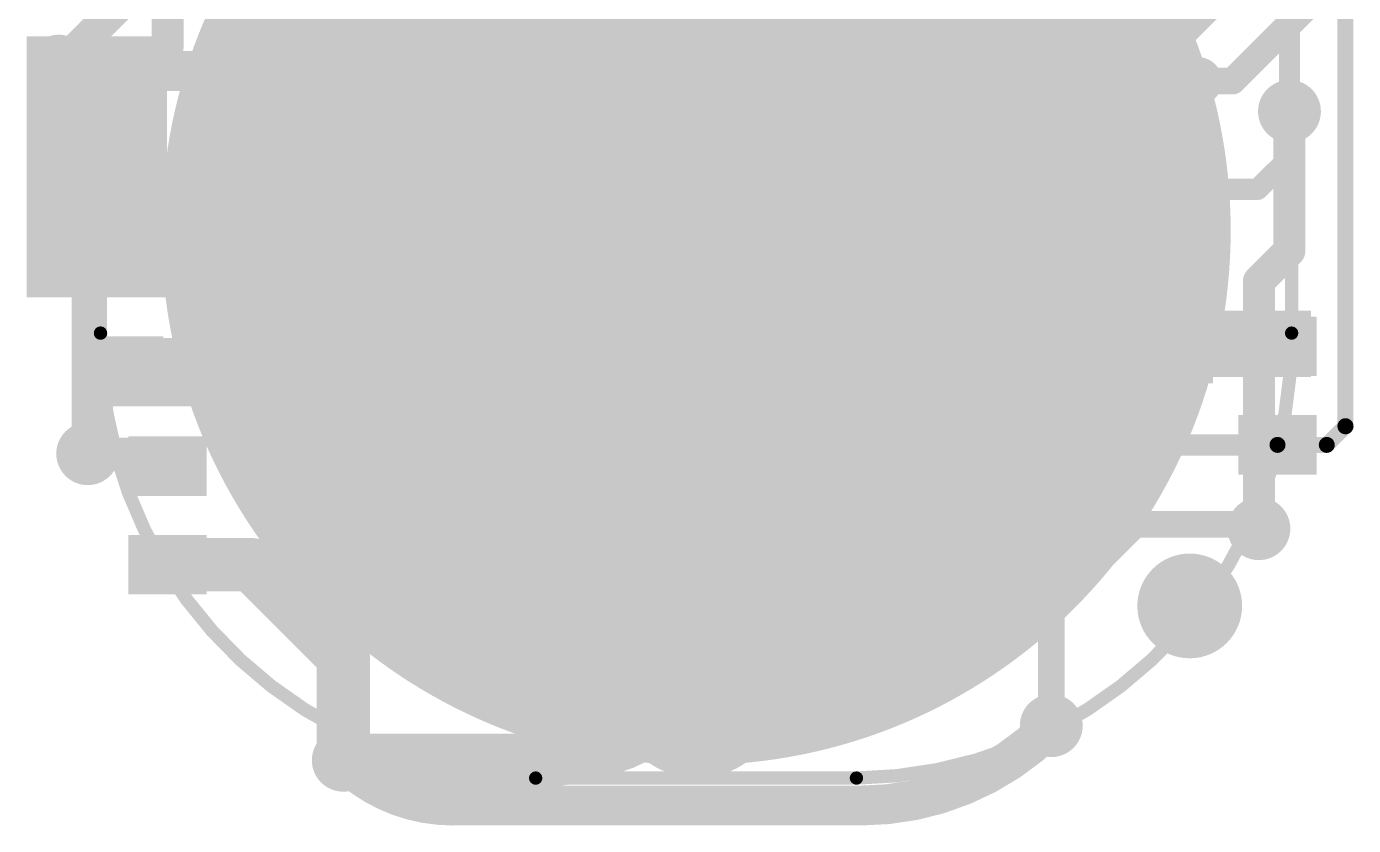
# Model space of a CAD drawing. Header units: millimetres. Extents: x -11.1 to 1.7, y -2.1 to 29.2.
# Drawn here: x -11.1 to 1.56, y -2.1 to 5.53 of the extents above; entities that cross this region are included whole.
import ezdxf

# ---------------------------------------------------------------- set-up
doc = ezdxf.new("R2010")
doc.units = ezdxf.units.MM
for name, color, linetype in [('BottomLayer', 5, 'Continuous'), ('BottomPaste', 16, 'Continuous'), ('BottomSolder', 6, 'Continuous'), ('PadHoleLayer', 156, 'Continuous'), ('TopLayer', 1, 'Continuous'), ('TopOverlay', 2, 'Continuous'), ('TopPaste', 8, 'Continuous'), ('TopSolder', 216, 'Continuous'), ('ViaHoleLayer', 16, 'Continuous')]:
    doc.layers.add(name, color=color, linetype=linetype)

# ---------------------------------------------------------------- blocks, each defined once
blk = doc.blocks.new('2_2_P___B_1')
at = {"layer": 'BottomLayer'}
h = blk.add_hatch(color=5, dxfattribs=at)
edge = h.paths.add_edge_path()
edge.add_arc((0, 2.007), 0.75, 0, 360)
h = blk.add_hatch(color=5, dxfattribs=at)
edge = h.paths.add_edge_path()
edge.add_arc((-1.5, 0), 0.75, 0, 360)
h = blk.add_hatch(color=5, dxfattribs=at)
edge = h.paths.add_edge_path()
edge.add_arc((1.5, 0), 0.75, 0, 360)
h = blk.add_hatch(color=5, dxfattribs=at)
edge = h.paths.add_edge_path()
edge.add_arc((0, -2), 0.75, 0, 360)
at = {"layer": 'BottomPaste'}
h = blk.add_hatch(color=16, dxfattribs=at)
edge = h.paths.add_edge_path()
edge.add_arc((0, 2.007), 0.75, 0, 360)
h = blk.add_hatch(color=16, dxfattribs=at)
edge = h.paths.add_edge_path()
edge.add_arc((-1.5, 0), 0.75, 0, 360)
h = blk.add_hatch(color=16, dxfattribs=at)
edge = h.paths.add_edge_path()
edge.add_arc((1.5, 0), 0.75, 0, 360)
h = blk.add_hatch(color=16, dxfattribs=at)
edge = h.paths.add_edge_path()
edge.add_arc((0, -2), 0.75, 0, 360)
at = {"layer": 'BottomSolder'}
h = blk.add_hatch(color=6, dxfattribs=at)
edge = h.paths.add_edge_path()
edge.add_arc((0, 2.007), 0.805, 0, 360)
h = blk.add_hatch(color=6, dxfattribs=at)
edge = h.paths.add_edge_path()
edge.add_arc((-1.5, 0), 0.805, 0, 360)
h = blk.add_hatch(color=6, dxfattribs=at)
edge = h.paths.add_edge_path()
edge.add_arc((1.5, 0), 0.805, 0, 360)
h = blk.add_hatch(color=6, dxfattribs=at)
edge = h.paths.add_edge_path()
edge.add_arc((0, -2), 0.805, 0, 360)
blk = doc.blocks.new('S______B______0402_B_9')
at = {"layer": 'BottomLayer'}
for points in [[(-0.241, 0.318), (-0.241, -0.318), (-0.699, -0.318), (-0.699, 0.318)], [(0.699, 0.318), (0.699, -0.318), (0.241, -0.318), (0.241, 0.318)]]:
    blk.add_hatch(color=5, dxfattribs=at).paths.add_polyline_path(points)
at = {"layer": 'BottomPaste'}
for points in [[(-0.241, 0.318), (-0.241, -0.318), (-0.699, -0.318), (-0.699, 0.318)], [(0.699, 0.318), (0.699, -0.318), (0.241, -0.318), (0.241, 0.318)]]:
    blk.add_hatch(color=16, dxfattribs=at).paths.add_polyline_path(points)
at = {"layer": 'BottomSolder'}
for points in [[(-0.186, 0.373), (-0.186, -0.373), (-0.754, -0.373), (-0.754, 0.373)], [(0.754, 0.373), (0.754, -0.373), (0.186, -0.373), (0.186, 0.373)]]:
    blk.add_hatch(color=6, dxfattribs=at).paths.add_polyline_path(points)
blk = doc.blocks.new('S______B______0402_B_18')
at = {"layer": 'BottomLayer'}
for points in [[(-0.241, 0.318), (-0.241, -0.318), (-0.699, -0.318), (-0.699, 0.318)], [(0.699, 0.318), (0.699, -0.318), (0.241, -0.318), (0.241, 0.318)]]:
    blk.add_hatch(color=5, dxfattribs=at).paths.add_polyline_path(points)
at = {"layer": 'BottomPaste'}
for points in [[(-0.241, 0.318), (-0.241, -0.318), (-0.699, -0.318), (-0.699, 0.318)], [(0.699, 0.318), (0.699, -0.318), (0.241, -0.318), (0.241, 0.318)]]:
    blk.add_hatch(color=16, dxfattribs=at).paths.add_polyline_path(points)
at = {"layer": 'BottomSolder'}
for points in [[(-0.186, 0.373), (-0.186, -0.373), (-0.754, -0.373), (-0.754, 0.373)], [(0.754, 0.373), (0.754, -0.373), (0.186, -0.373), (0.186, 0.373)]]:
    blk.add_hatch(color=6, dxfattribs=at).paths.add_polyline_path(points)
blk = doc.blocks.new('S______B______0402_B_19')
at = {"layer": 'BottomLayer'}
for points in [[(-0.241, 0.318), (-0.241, -0.318), (-0.699, -0.318), (-0.699, 0.318)], [(0.699, 0.318), (0.699, -0.318), (0.241, -0.318), (0.241, 0.318)]]:
    blk.add_hatch(color=5, dxfattribs=at).paths.add_polyline_path(points)
at = {"layer": 'BottomPaste'}
for points in [[(-0.241, 0.318), (-0.241, -0.318), (-0.699, -0.318), (-0.699, 0.318)], [(0.699, 0.318), (0.699, -0.318), (0.241, -0.318), (0.241, 0.318)]]:
    blk.add_hatch(color=16, dxfattribs=at).paths.add_polyline_path(points)
at = {"layer": 'BottomSolder'}
for points in [[(-0.186, 0.373), (-0.186, -0.373), (-0.754, -0.373), (-0.754, 0.373)], [(0.754, 0.373), (0.754, -0.373), (0.186, -0.373), (0.186, 0.373)]]:
    blk.add_hatch(color=6, dxfattribs=at).paths.add_polyline_path(points)
blk = doc.blocks.new('RES_0402_B_20')
at = {"layer": 'BottomLayer'}
for points in [[(-0.241, 0.318), (-0.241, -0.318), (-0.699, -0.318), (-0.699, 0.318)], [(0.699, 0.318), (0.699, -0.318), (0.241, -0.318), (0.241, 0.318)]]:
    blk.add_hatch(color=5, dxfattribs=at).paths.add_polyline_path(points)
at = {"layer": 'BottomPaste'}
for points in [[(-0.241, 0.318), (-0.241, -0.318), (-0.699, -0.318), (-0.699, 0.318)], [(0.699, 0.318), (0.699, -0.318), (0.241, -0.318), (0.241, 0.318)]]:
    blk.add_hatch(color=16, dxfattribs=at).paths.add_polyline_path(points)
at = {"layer": 'BottomSolder'}
for points in [[(-0.186, 0.373), (-0.186, -0.373), (-0.754, -0.373), (-0.754, 0.373)], [(0.754, 0.373), (0.754, -0.373), (0.186, -0.373), (0.186, 0.373)]]:
    blk.add_hatch(color=6, dxfattribs=at).paths.add_polyline_path(points)
blk = doc.blocks.new('LED_0603_B_22')
at = {"layer": 'BottomLayer'}
for points in [[(-1, 0.5), (-0.5, 0.5), (-0.5, -0.5), (-1, -0.5)], [(0.5, 0.5), (1, 0.5), (1, -0.5), (0.5, -0.5)]]:
    blk.add_hatch(color=5, dxfattribs=at).paths.add_polyline_path(points)
at = {"layer": 'BottomPaste'}
for points in [[(-1, 0.5), (-0.5, 0.5), (-0.5, -0.5), (-1, -0.5)], [(0.5, 0.5), (1, 0.5), (1, -0.5), (0.5, -0.5)]]:
    blk.add_hatch(color=16, dxfattribs=at).paths.add_polyline_path(points)
at = {"layer": 'BottomSolder'}
for points in [[(-1.102, 0.602), (-0.398, 0.602), (-0.398, -0.602), (-1.102, -0.602)], [(0.398, 0.602), (1.102, 0.602), (1.102, -0.602), (0.398, -0.602)]]:
    blk.add_hatch(color=6, dxfattribs=at).paths.add_polyline_path(points)
blk = doc.blocks.new('SEMG_SENSOR_38')
at = {"layer": 'TopLayer'}
h = blk.add_hatch(color=1, dxfattribs=at)
edge = h.paths.add_edge_path()
edge.add_arc((0, -9.987), 5, 0, 360)
at = {"layer": 'TopPaste'}
h = blk.add_hatch(color=8, dxfattribs=at)
edge = h.paths.add_edge_path()
edge.add_arc((0, -9.987), 5, 0, 360)
at = {"layer": 'TopSolder'}
h = blk.add_hatch(color=216, dxfattribs=at)
edge = h.paths.add_edge_path()
edge.add_arc((0, -9.987), 5.102, 0, 360)
at = {"layer": 'TopOverlay', "const_width": 0.127}
for points in [[(-5.683, -10.966), (-5.683, 10.966)], [(5.683, -10.966), (5.683, 10.966)], [(-1.531, -15.213), (1.531, -15.213)]]:
    blk.add_lwpolyline(points, dxfattribs=at)
at = {"layer": 'TopOverlay', "const_width": 0.0635}
for points in [[(-5.715, -10.966, 1), (-5.651, -10.966, 1)], [(-5.715, -10.966, 1), (-5.651, -10.966, 1)], [(5.652, -10.966, 1), (5.715, -10.966, 1)], [(5.652, -10.966, 1), (5.715, -10.966, 1)], [(-1.562, -15.213, 1), (-1.499, -15.213, 1)], [(-1.562, -15.213, 1), (-1.499, -15.213, 1)], [(1.499, -15.213, 1), (1.562, -15.213, 1)], [(1.499, -15.213, 1), (1.562, -15.213, 1)]]:
    blk.add_lwpolyline(points, format="xyb", close=True, dxfattribs=at)
at = {"layer": 'TopOverlay', "const_width": 0.127}
for points in [[(-1.531, -15.213, -0.414214), (-5.683, -10.966)], [(5.683, -10.966, -0.414214), (1.531, -15.213)]]:
    blk.add_lwpolyline(points, format="xyb", dxfattribs=at)

msp = doc.modelspace()

# ---------------------------------------------------------------- hatches: boundary and pattern name
at = {"layer": 'BottomLayer'}
h = msp.add_hatch(color=5, dxfattribs=at)
edge = h.paths.add_edge_path()
edge.add_arc((-10.791, 5.152), 0.3, 0, 360)
for points in [[(-11.1, 2.946), (-9.759, 2.946), (-9.759, 5.436), (-11.1, 5.436)], [(-0.881, 2.184), (1.156, 2.184), (1.156, 2.819), (-0.881, 2.819)], [(-10.598, 1.905), (-8.611, 1.905), (-8.611, 2.556), (-10.598, 2.556)]]:
    msp.add_hatch(color=5, dxfattribs=at).paths.add_polyline_path(points)
h = msp.add_hatch(color=5, dxfattribs=at)
edge = h.paths.add_edge_path()
edge.add_arc((0.952, 4.72), 0.3, 0, 360)
h = msp.add_hatch(color=5, dxfattribs=at)
edge = h.paths.add_edge_path()
edge.add_arc((-10.516, 1.453), 0.3, 0, 360)
h = msp.add_hatch(color=5, dxfattribs=at)
edge = h.paths.add_edge_path()
edge.add_arc((0.66, 0.737), 0.3, 0, 360)
h = msp.add_hatch(color=5, dxfattribs=at)
edge = h.paths.add_edge_path()
edge.add_arc((-1.321, -1.143), 0.3, 0, 360)
h = msp.add_hatch(color=5, dxfattribs=at)
edge = h.paths.add_edge_path()
edge.add_arc((-8.077, -1.473), 0.3, 0, 360)
at = {"layer": 'BottomSolder'}
h = msp.add_hatch(color=6, dxfattribs=at)
edge = h.paths.add_edge_path()
edge.add_arc((0, 0), 0.102, 0, 360)
at = {"layer": 'PadHoleLayer'}
h = msp.add_hatch(color=156, dxfattribs=at)
edge = h.paths.add_edge_path()
edge.add_arc((0, 0), 0.5, 0, 360)
at = {"layer": 'TopLayer'}
h = msp.add_hatch(color=1, dxfattribs=at)
edge = h.paths.add_edge_path()
edge.add_arc((-10.791, 5.152), 0.3, 0, 360)
h = msp.add_hatch(color=1, dxfattribs=at)
edge = h.paths.add_edge_path()
edge.add_arc((0.952, 4.72), 0.3, 0, 360)
h = msp.add_hatch(color=1, dxfattribs=at)
edge = h.paths.add_edge_path()
edge.add_arc((-10.516, 1.453), 0.3, 0, 360)
h = msp.add_hatch(color=1, dxfattribs=at)
edge = h.paths.add_edge_path()
edge.add_arc((0.66, 0.737), 0.3, 0, 360)
h = msp.add_hatch(color=1, dxfattribs=at)
edge = h.paths.add_edge_path()
edge.add_arc((-1.321, -1.143), 0.3, 0, 360)
h = msp.add_hatch(color=1, dxfattribs=at)
edge = h.paths.add_edge_path()
edge.add_arc((-8.077, -1.473), 0.3, 0, 360)
at = {"layer": 'TopSolder'}
h = msp.add_hatch(color=216, dxfattribs=at)
edge = h.paths.add_edge_path()
edge.add_arc((0, 0), 0.102, 0, 360)
at = {"layer": 'ViaHoleLayer'}
h = msp.add_hatch(color=16, dxfattribs=at)
edge = h.paths.add_edge_path()
edge.add_arc((-10.791, 5.152), 0.15, 0, 360)
h = msp.add_hatch(color=16, dxfattribs=at)
edge = h.paths.add_edge_path()
edge.add_arc((0.952, 4.72), 0.15, 0, 360)
h = msp.add_hatch(color=16, dxfattribs=at)
edge = h.paths.add_edge_path()
edge.add_arc((-10.516, 1.453), 0.15, 0, 360)
h = msp.add_hatch(color=16, dxfattribs=at)
edge = h.paths.add_edge_path()
edge.add_arc((0.66, 0.737), 0.15, 0, 360)
h = msp.add_hatch(color=16, dxfattribs=at)
edge = h.paths.add_edge_path()
edge.add_arc((-1.321, -1.143), 0.15, 0, 360)
h = msp.add_hatch(color=16, dxfattribs=at)
edge = h.paths.add_edge_path()
edge.add_arc((-8.077, -1.473), 0.15, 0, 360)

# ---------------------------------------------------------------- linework, layer by layer
at = {"layer": 'BottomLayer'}
for points, const_width in [([(1.486, 1.715), (1.486, 24.395)], 0.152), ([(0.952, 4.72), (0.952, 6.138)], 0.203), ([(-4.712, 5.779), (-3.199, 4.266)], 0.381), ([(-1.575, 3.913), (0.386, 5.874)], 0.203), ([(-10.791, 5.152), (-10.744, 5.105)], 0.381), ([(-10.744, 5.105), (-10.49, 4.851)], 0.381), ([(-10.43, 4.851), (-10.176, 5.105)], 0.381), ([(-10.176, 5.105), (-5.41, 5.105)], 0.381), ([(-5.41, 5.105), (-4.699, 4.394)], 0.381), ([(-10.43, 4.191), (-10.43, 4.851)], 0.381), ([(0.952, 4.279), (0.952, 4.72)], 0.203), ([(-4.699, 3.168), (-4.699, 4.394)], 0.381), ([(-3.199, 1.162), (-3.199, 4.266)], 0.381), ([(0.648, 3.976), (0.952, 4.279)], 0.203), ([(-0.381, 3.976), (0.648, 3.976)], 0.203), ([(-10.318, 3.674), (-10.166, 3.521)], 0.508), ([(-1.575, 1.245), (-1.575, 3.913)], 0.203), ([(-9.093, 3.239), (-6.795, 3.239)], 0.203), ([(-6.795, 3.239), (-6.199, 2.643)], 0.203), ([(-6.199, 1.162), (-6.199, 2.643)], 0.203), ([(-9.093, 1.702), (-9.093, 2.299)], 0.203), ([(-9.093, 1.702), (-7.506, 0.115)], 0.203), ([(1.308, 1.537), (1.486, 1.715)], 0.152), ([(-10.516, 1.453), (-10.041, 1.453)], 0.305), ([(-2.311, -0.178), (-0.597, 1.537)], 0.203), ([(-0.597, 1.537), (0.838, 1.537)], 0.203), ([(0.838, 1.537), (1.308, 1.537)], 0.152), ([(-2.616, 0.203), (-1.575, 1.245)], 0.203), ([(-6.199, 1.162), (-4.616, 1.162)], 0.203), ([(-4.616, 1.162), (-3.658, 0.203)], 0.203), ([(-1.321, -0.02), (-0.522, 0.779)], 0.254), ([(-0.522, 0.779), (0.643, 0.779)], 0.254), ([(-9.754, 0.394), (-8.953, 0.394)], 0.508), ([(-8.953, 0.394), (-8.077, -0.483)], 0.508), ([(-3.658, 0.203), (-2.616, 0.203)], 0.203), ([(-7.506, 0.115), (-4.179, 0.115)], 0.203), ([(-4.179, 0.115), (-3.886, -0.178)], 0.203), ([(-1.321, -1.143), (-1.321, -0.02)], 0.254), ([(-3.886, -0.178), (-2.311, -0.178)], 0.203), ([(-8.077, -1.473), (-8.077, -0.483)], 0.508), ([(-4.984, -0.838), (-4.699, -0.838)], 0.508), ([(-8.077, -1.473), (-6.232, -1.473)], 0.508)]:
    msp.add_lwpolyline(points, dxfattribs=dict(at, const_width=const_width))
for points, const_width in [([(-10.886, 5.152, 1), (-10.696, 5.152, 1)], 0.191), ([(-10.839, 5.105, 1), (-10.649, 5.105, 1)], 0.191), ([(-10.839, 5.105, 1), (-10.649, 5.105, 1)], 0.191), ([(-10.271, 5.105, 1), (-10.08, 5.105, 1)], 0.191), ([(-10.271, 5.105, 1), (-10.08, 5.105, 1)], 0.191), ([(-5.505, 5.105, 1), (-5.315, 5.105, 1)], 0.191), ([(-5.505, 5.105, 1), (-5.315, 5.105, 1)], 0.191), ([(-10.585, 4.851, 1), (-10.395, 4.851, 1)], 0.191), ([(-10.525, 4.851, 1), (-10.334, 4.851, 1)], 0.191), ([(-10.525, 4.851, 1), (-10.334, 4.851, 1)], 0.191), ([(0.901, 4.72, 1), (1.002, 4.72, 1)], 0.102), ([(0.901, 4.72, 1), (1.002, 4.72, 1)], 0.102), ([(-4.794, 4.394, 1), (-4.604, 4.394, 1)], 0.191), ([(-4.794, 4.394, 1), (-4.604, 4.394, 1)], 0.191), ([(-3.294, 4.266, 1), (-3.104, 4.266, 1)], 0.191), ([(-3.294, 4.266, 1), (-3.104, 4.266, 1)], 0.191), ([(-10.525, 4.191, 1), (-10.334, 4.191, 1)], 0.191), ([(0.901, 4.279, 1), (1.002, 4.279, 1)], 0.102), ([(0.901, 4.279, 1), (1.002, 4.279, 1)], 0.102), ([(-0.432, 3.976, 1), (-0.33, 3.976, 1)], 0.102), ([(0.598, 3.976, 1), (0.699, 3.976, 1)], 0.102), ([(0.598, 3.976, 1), (0.699, 3.976, 1)], 0.102), ([(-10.445, 3.674, 1), (-10.191, 3.674, 1)], 0.254), ([(-1.626, 3.913, 1), (-1.524, 3.913, 1)], 0.102), ([(-1.626, 3.913, 1), (-1.524, 3.913, 1)], 0.102), ([(-10.293, 3.521, 1), (-10.039, 3.521, 1)], 0.254), ([(-9.144, 3.239, 1), (-9.042, 3.239, 1)], 0.102), ([(-6.845, 3.239, 1), (-6.744, 3.239, 1)], 0.102), ([(-6.845, 3.239, 1), (-6.744, 3.239, 1)], 0.102), ([(-4.794, 3.168, 1), (-4.604, 3.168, 1)], 0.191), ([(-6.25, 2.643, 1), (-6.148, 2.643, 1)], 0.102), ([(-6.25, 2.643, 1), (-6.148, 2.643, 1)], 0.102), ([(-9.144, 2.299, 1), (-9.042, 2.299, 1)], 0.102), ([(-9.144, 1.702, 1), (-9.042, 1.702, 1)], 0.102), ([(-9.144, 1.702, 1), (-9.042, 1.702, 1)], 0.102), ([(1.448, 1.715, 1), (1.525, 1.715, 1)], 0.0762), ([(1.448, 1.715, 1), (1.525, 1.715, 1)], 0.0762), ([(-10.592, 1.453, 1), (-10.439, 1.453, 1)], 0.152), ([(-10.117, 1.453, 1), (-9.965, 1.453, 1)], 0.152), ([(-10.117, 1.453, 1), (-9.965, 1.453, 1)], 0.152), ([(-0.648, 1.537, 1), (-0.546, 1.537, 1)], 0.102), ([(-0.648, 1.537, 1), (-0.546, 1.537, 1)], 0.102), ([(0.787, 1.537, 1), (0.889, 1.537, 1)], 0.102), ([(0.8, 1.537, 1), (0.876, 1.537, 1)], 0.0762), ([(1.27, 1.537, 1), (1.346, 1.537, 1)], 0.0762), ([(1.27, 1.537, 1), (1.346, 1.537, 1)], 0.0762), ([(-9.83, 1.334, 1), (-9.678, 1.334, 1)], 0.152), ([(-9.83, 1.334, 1), (-9.678, 1.334, 1)], 0.152), ([(-9.83, 1.333, 1), (-9.677, 1.333, 1)], 0.152), ([(-3.294, 1.162, 1), (-3.104, 1.162, 1)], 0.191), ([(-1.626, 1.245, 1), (-1.524, 1.245, 1)], 0.102), ([(-1.626, 1.245, 1), (-1.524, 1.245, 1)], 0.102), ([(-6.25, 1.162, 1), (-6.148, 1.162, 1)], 0.102), ([(-6.25, 1.162, 1), (-6.148, 1.162, 1)], 0.102), ([(-4.667, 1.162, 1), (-4.565, 1.162, 1)], 0.102), ([(-4.667, 1.162, 1), (-4.565, 1.162, 1)], 0.102), ([(-0.585, 0.779, 1), (-0.458, 0.779, 1)], 0.127), ([(-0.585, 0.779, 1), (-0.458, 0.779, 1)], 0.127), ([(0.579, 0.779, 1), (0.706, 0.779, 1)], 0.127), ([(-9.881, 0.394, 1), (-9.627, 0.394, 1)], 0.254), ([(-9.08, 0.394, 1), (-8.826, 0.394, 1)], 0.254), ([(-9.08, 0.394, 1), (-8.826, 0.394, 1)], 0.254), ([(-3.708, 0.203, 1), (-3.607, 0.203, 1)], 0.102), ([(-3.708, 0.203, 1), (-3.607, 0.203, 1)], 0.102), ([(-2.667, 0.203, 1), (-2.565, 0.203, 1)], 0.102), ([(-2.667, 0.203, 1), (-2.565, 0.203, 1)], 0.102), ([(-7.557, 0.115, 1), (-7.456, 0.115, 1)], 0.102), ([(-7.557, 0.115, 1), (-7.456, 0.115, 1)], 0.102), ([(-4.23, 0.115, 1), (-4.128, 0.115, 1)], 0.102), ([(-4.23, 0.115, 1), (-4.128, 0.115, 1)], 0.102), ([(-1.384, -0.02, 1), (-1.257, -0.02, 1)], 0.127), ([(-1.384, -0.02, 1), (-1.257, -0.02, 1)], 0.127), ([(-3.937, -0.178, 1), (-3.835, -0.178, 1)], 0.102), ([(-3.937, -0.178, 1), (-3.835, -0.178, 1)], 0.102), ([(-2.362, -0.178, 1), (-2.261, -0.178, 1)], 0.102), ([(-2.362, -0.178, 1), (-2.261, -0.178, 1)], 0.102), ([(-8.204, -0.483, 1), (-7.95, -0.483, 1)], 0.254), ([(-8.204, -0.483, 1), (-7.95, -0.483, 1)], 0.254), ([(-5.111, -0.838, 1), (-4.857, -0.838, 1)], 0.254), ([(-4.826, -0.838, 1), (-4.572, -0.838, 1)], 0.254), ([(-4.826, -0.838, 1), (-4.572, -0.838, 1)], 0.254), ([(-1.384, -1.143, 1), (-1.257, -1.143, 1)], 0.127), ([(-8.204, -1.473, 1), (-7.95, -1.473, 1)], 0.254), ([(-8.204, -1.473, 1), (-7.95, -1.473, 1)], 0.254), ([(-6.359, -1.473, 1), (-6.105, -1.473, 1)], 0.254), ([(-6.359, -1.473, 1), (-6.105, -1.473, 1)], 0.254)]:
    msp.add_lwpolyline(points, format="xyb", close=True, dxfattribs=dict(at, const_width=const_width))
for points, const_width in [([(-10.041, 1.453, -0.198505), (-9.754, 1.334)], 0.305), ([(-9.754, 1.334, -0.000392), (-9.754, 1.333)], 0.305), ([(-4.699, -0.838, -0.198912), (-6.232, -1.473)], 0.508)]:
    msp.add_lwpolyline(points, format="xyb", dxfattribs=dict(at, const_width=const_width))
at = {"layer": 'TopLayer'}
for points, const_width in [([(-9.754, 5.334), (-9.754, 6.096)], 0.305), ([(-10.791, 5.152), (-10.211, 5.732)], 0.305), ([(0.409, 5.009), (1.168, 5.769)], 0.254), ([(-10.516, 4.572), (-9.754, 5.334)], 0.305), ([(-3.545, 4.75), (-3.286, 5.009)], 0.457), ([(-3.286, 5.009), (0.081, 5.009)], 0.457), ([(0.081, 5.009), (0.409, 5.009)], 0.254), ([(-4.711, 3.583), (-3.545, 4.75)], 0.559), ([(0.952, 3.39), (0.952, 4.72)], 0.305), ([(-10.516, 1.453), (-10.516, 4.572)], 0.305), ([(0.66, 3.099), (0.952, 3.39)], 0.305), ([(0.66, 0.737), (0.66, 3.099)], 0.305), ([(-1.339, -1.161), (-1.321, -1.143)], 0.381), ([(-7.035, -1.905), (-3.135, -1.905)], 0.381)]:
    msp.add_lwpolyline(points, dxfattribs=dict(at, const_width=const_width))
for points, const_width in [([(-9.83, 5.334, 1), (-9.677, 5.334, 1)], 0.152), ([(-9.83, 5.334, 1), (-9.677, 5.334, 1)], 0.152), ([(-10.867, 5.152, 1), (-10.715, 5.152, 1)], 0.152), ([(-3.4, 5.009, 1), (-3.172, 5.009, 1)], 0.229), ([(-3.4, 5.009, 1), (-3.172, 5.009, 1)], 0.229), ([(-0.033, 5.009, 1), (0.195, 5.009, 1)], 0.229), ([(0.018, 5.009, 1), (0.145, 5.009, 1)], 0.127), ([(0.345, 5.009, 1), (0.472, 5.009, 1)], 0.127), ([(0.345, 5.009, 1), (0.472, 5.009, 1)], 0.127), ([(-3.685, 4.75, 1), (-3.405, 4.75, 1)], 0.279), ([(-3.659, 4.75, 1), (-3.431, 4.75, 1)], 0.229), ([(0.875, 4.72, 1), (1.028, 4.72, 1)], 0.152), ([(-10.592, 4.572, 1), (-10.439, 4.572, 1)], 0.152), ([(-10.592, 4.572, 1), (-10.439, 4.572, 1)], 0.152), ([(-4.851, 3.583, 1), (-4.572, 3.583, 1)], 0.279), ([(0.875, 3.39, 1), (1.028, 3.39, 1)], 0.152), ([(0.875, 3.39, 1), (1.028, 3.39, 1)], 0.152), ([(0.584, 3.099, 1), (0.737, 3.099, 1)], 0.152), ([(0.584, 3.099, 1), (0.737, 3.099, 1)], 0.152), ([(-10.592, 1.453, 1), (-10.439, 1.453, 1)], 0.152), ([(0.584, 0.737, 1), (0.737, 0.737, 1)], 0.152), ([(-1.434, -1.161, 1), (-1.244, -1.161, 1)], 0.191), ([(-1.434, -1.161, 1), (-1.244, -1.161, 1)], 0.191), ([(-1.416, -1.143, 1), (-1.226, -1.143, 1)], 0.191), ([(-8.172, -1.473, 1), (-7.982, -1.473, 1)], 0.191), ([(-7.13, -1.905, 1), (-6.939, -1.905, 1)], 0.191), ([(-7.13, -1.905, 1), (-6.939, -1.905, 1)], 0.191), ([(-3.23, -1.905, 1), (-3.04, -1.905, 1)], 0.191), ([(-3.23, -1.905, 1), (-3.04, -1.905, 1)], 0.191)]:
    msp.add_lwpolyline(points, format="xyb", close=True, dxfattribs=dict(at, const_width=const_width))
at = {"layer": 'TopLayer', "const_width": 0.381}
for points in [[(-1.339, -1.161, -0.198912), (-3.135, -1.905)], [(-7.035, -1.905, -0.198913), (-8.077, -1.473)]]:
    msp.add_lwpolyline(points, format="xyb", dxfattribs=at)

# ---------------------------------------------------------------- block references
for name, p in [('SEMG_SENSOR_38', (-4.711, 13.57)), ('2_2_P___B_1', (-4.699, 1.162))]:
    msp.add_blockref(name, p)
for name, p, rotation in [('LED_0603_B_22', (-0.381, 3.226), 270), ('S______B______0402_B_18', (-10.166, 2.759), 270), ('S______B______0402_B_19', (-9.093, 2.769), 270), ('RES_0402_B_20', (0.838, 2.007), 90), ('S______B______0402_B_9', (-9.754, 0.864), 270)]:
    msp.add_blockref(name, p, dxfattribs=dict(rotation=rotation))

doc.saveas('drawing.dxf')
